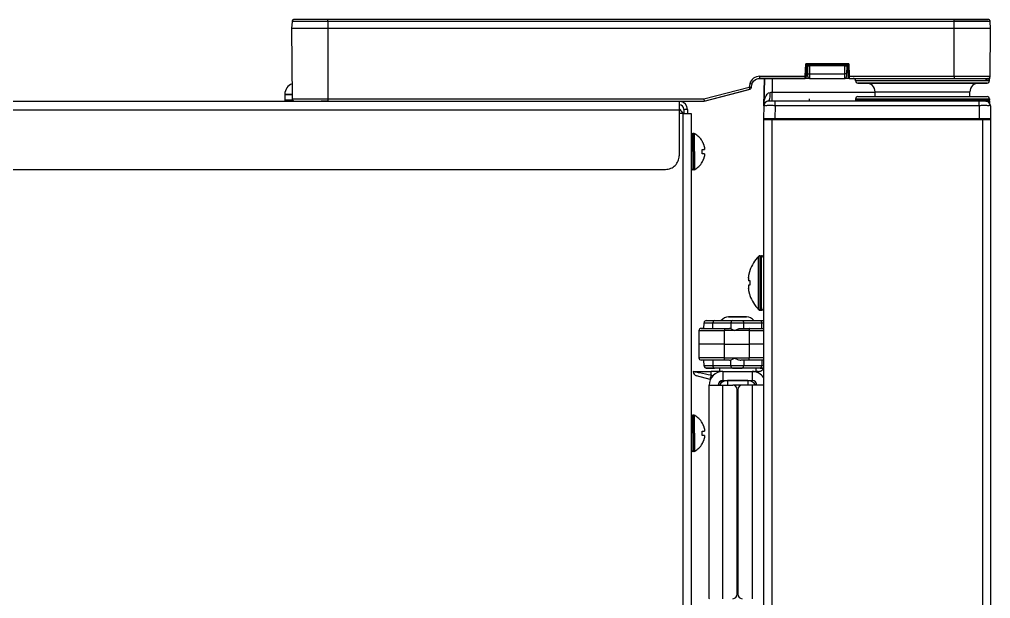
# Model space of a CAD drawing. Header units: millimetres. Extents: x 473 to 3963, y -1329 to 3488.
# Drawn here: x 3689.8 to 3903.8, y 1937 to 2064.5 of the extents above; entities that cross this region are included whole.
import ezdxf

# ---------------------------------------------------------------- set-up
doc = ezdxf.new("R2010")
doc.units = ezdxf.units.MM
doc.header["$LTSCALE"] = 392.37
doc.layers.get('0').update_dxf_attribs({"linetype": 'CONTINUOUS'})

msp = doc.modelspace()

# ---------------------------------------------------------------- linework, layer by layer
at = {"linetype": 'Continuous'}
for p, q in [((3749.89, 2063.99), (3749.81, 2062.47)), ((3752.74, 2063.99), (3749.89, 2063.99)), ((3752.01, 2064.47), (3750.39, 2064.47)), ((3752.01, 2064.47), (3750.39, 2064.47)), ((3752.06, 2064.47), (3752.01, 2064.47)), ((3752.06, 2064.47), (3752.01, 2064.47)), ((3753.18, 2064.47), (3752.06, 2064.47)), ((3753.18, 2064.47), (3752.06, 2064.47)), ((3752.87, 2063.99), (3752.74, 2063.99)), ((3757.81, 2063.99), (3752.87, 2063.99)), ((3753.24, 2064.47), (3753.18, 2064.47)), ((3753.24, 2064.47), (3753.18, 2064.47)), ((3757.66, 2064.47), (3753.24, 2064.47)), ((3757.66, 2064.47), (3753.24, 2064.47)), ((3757.81, 2064.47), (3757.66, 2064.47)), ((3757.81, 2064.47), (3757.66, 2064.47)), ((3895.81, 2064.47), (3757.81, 2064.47)), ((3757.81, 2063.99), (3757.81, 2064.47)), ((3757.81, 2063.99), (3757.81, 2062.47)), ((3895.81, 2063.99), (3757.81, 2063.99)), ((3895.96, 2064.47), (3895.81, 2064.47)), ((3895.81, 2064.47), (3895.96, 2064.47)), ((3895.81, 2063.99), (3895.81, 2064.47)), ((3895.81, 2062.47), (3895.81, 2063.99)), ((3903.73, 2063.99), (3895.81, 2063.99)), ((3900.38, 2064.47), (3895.96, 2064.47)), ((3895.96, 2064.47), (3900.38, 2064.47)), ((3900.44, 2064.47), (3900.38, 2064.47)), ((3900.38, 2064.47), (3900.44, 2064.47)), ((3901.56, 2064.47), (3900.44, 2064.47)), ((3900.44, 2064.47), (3901.56, 2064.47)), ((3901.61, 2064.47), (3901.56, 2064.47)), ((3901.56, 2064.47), (3901.61, 2064.47)), ((3903.23, 2064.47), (3901.61, 2064.47)), ((3901.61, 2064.47), (3903.23, 2064.47)), ((3903.81, 2062.47), (3903.73, 2063.99)), ((3749.81, 2062.47), (3749.95, 2046.96)), ((3757.81, 2062.47), (3749.81, 2062.47)), ((3895.81, 2062.47), (3757.81, 2062.47)), ((3757.81, 2062.47), (3757.81, 2046.96)), ((3895.81, 2051.96), (3895.81, 2062.47)), ((3903.81, 2062.47), (3895.81, 2062.47)), ((3903.72, 2051.96), (3903.81, 2062.47)), ((3862.97, 2051.96), (3863.07, 2054.71)), ((3872.55, 2054.71), (3863.07, 2054.71)), ((3863.22, 2051.95), (3863.31, 2054.47)), ((3872.31, 2054.47), (3863.31, 2054.47)), ((3863.51, 2054.22), (3863.51, 2054.47)), ((3863.51, 2054.22), (3863.96, 2054.22)), ((3863.54, 2052.46), (3863.51, 2054.22)), ((3863.54, 2052.46), (3863.51, 2054.22)), ((3871.66, 2054.22), (3863.96, 2054.22)), ((3863.99, 2052.47), (3863.96, 2054.22)), ((3871.66, 2054.22), (3871.63, 2052.47)), ((3871.66, 2054.22), (3872.11, 2054.22)), ((3872.11, 2054.22), (3872.08, 2052.46)), ((3872.11, 2054.22), (3872.08, 2052.46)), ((3872.11, 2054.22), (3872.11, 2054.47)), ((3872.31, 2054.47), (3872.4, 2051.95)), ((3872.55, 2054.71), (3872.65, 2051.96)), ((3863.54, 2052.46), (3863.99, 2052.47)), ((3863.55, 2051.91), (3863.54, 2052.46)), ((3864, 2051.47), (3863.99, 2052.47)), ((3863.99, 2052.47), (3871.63, 2052.47)), ((3871.63, 2052.47), (3871.62, 2051.47)), ((3872.08, 2052.46), (3871.63, 2052.47)), ((3872.08, 2052.46), (3872.07, 2051.91)), ((3850.76, 2050.31), (3850.61, 2049.57)), ((3851.13, 2049.64), (3851.22, 2050.08)), ((3851.22, 2050.08), (3851.25, 2050.21)), ((3851.25, 2050.24), (3851.31, 2050.43)), ((3851.25, 2050.21), (3851.25, 2050.21)), ((3851.39, 2050.57), (3851.59, 2050.88)), ((3851.87, 2051.1), (3852.04, 2051.23)), ((3852.99, 2051.96), (3862.97, 2051.96)), ((3852.99, 2051.47), (3852.99, 2051.96)), ((3852.99, 2051.47), (3862.96, 2051.47)), ((3862.96, 2051.47), (3852.99, 2051.47)), ((3853.86, 2045.48), (3853.97, 2051.47)), ((3853.97, 2051.47), (3853.86, 2045.48)), ((3855.72, 2051.47), (3855.66, 2048.43)), ((3862.96, 2051.47), (3862.97, 2051.96)), ((3864, 2051.47), (3862.96, 2051.47)), ((3863.21, 2051.71), (3863.22, 2051.95)), ((3864, 2051.47), (3871.62, 2051.47)), ((3872.66, 2051.47), (3871.62, 2051.47)), ((3872.4, 2051.95), (3872.41, 2051.71)), ((3872.65, 2051.96), (3895.81, 2051.96)), ((3872.65, 2051.96), (3872.66, 2051.47)), ((3872.66, 2051.47), (3895.81, 2051.47)), ((3902.75, 2050.97), (3874.06, 2050.97)), ((3876.39, 2050.47), (3874.56, 2050.47)), ((3874.56, 2050.47), (3876.39, 2050.47)), ((3901.23, 2050.47), (3876.39, 2050.47)), ((3876.39, 2050.47), (3901.23, 2050.47)), ((3895.81, 2051.96), (3903.72, 2051.96)), ((3895.81, 2051.96), (3895.81, 2051.47)), ((3895.81, 2051.47), (3903.22, 2051.47)), ((3895.81, 2051.47), (3903.22, 2051.47)), ((3903.06, 2050.47), (3901.23, 2050.47)), ((3901.23, 2050.47), (3903.06, 2050.47)), ((3903.56, 2050.97), (3902.75, 2050.97)), ((3903.56, 2050.97), (3903.56, 2051.43)), ((3903.56, 2050.97), (3903.56, 2051.43)), ((3748.31, 2048.01), (3748.31, 2047.97)), ((3748.31, 2048.01), (3748.41, 2048.01)), ((3748.31, 2047.97), (3748.33, 2046.71)), ((3748.31, 2047.97), (3748.41, 2047.97)), ((3748.41, 2048.01), (3749.94, 2048.01)), ((3748.41, 2047.97), (3749.94, 2047.97)), ((3840.66, 2046.96), (3850.61, 2049.57)), ((3840.72, 2046.47), (3850.73, 2049.09)), ((3840.72, 2046.47), (3850.06, 2048.91)), ((3850.06, 2048.91), (3850.73, 2049.09)), ((3851.1, 2049.47), (3851.13, 2049.64)), ((3851.1, 2049.47), (3851.1, 2049.47)), ((3855.66, 2048.43), (3878.39, 2048.43)), ((3855.66, 2046.47), (3855.66, 2048.43)), ((3878.41, 2047.47), (3878.39, 2048.5)), ((3878.41, 2047.47), (3878.39, 2048.5)), ((3878.39, 2048.5), (3899.23, 2048.5)), ((3899.21, 2047.47), (3899.23, 2048.5)), ((3899.21, 2047.47), (3899.23, 2048.5)), ((3182.81, 2046.47), (3750.45, 2046.47)), ((3182.81, 2046.47), (3750.45, 2046.47)), ((3750.03, 2046.71), (3748.33, 2046.71)), ((3749.95, 2046.96), (3752.33, 2046.96)), ((3750.45, 2046.47), (3756.35, 2046.47)), ((3750.45, 2046.47), (3756.35, 2046.47)), ((3752.33, 2046.96), (3757.81, 2046.96)), ((3756.35, 2046.47), (3757.81, 2046.47)), ((3757.81, 2046.47), (3756.35, 2046.47)), ((3757.81, 2046.96), (3840.66, 2046.96)), ((3757.81, 2046.96), (3757.81, 2046.47)), ((3757.81, 2046.47), (3835.21, 2046.47)), ((3757.81, 2046.47), (3835.21, 2046.47)), ((3835.21, 2046.47), (3835.78, 2046.47)), ((3835.21, 2046.47), (3835.78, 2046.47)), ((3835.21, 2046.47), (3835.21, 2045.68)), ((3835.21, 2045.68), (3835.21, 2045.67)), ((3835.21, 2045.67), (3835.21, 2044.82)), ((3835.78, 2046.47), (3839.74, 2046.47)), ((3835.78, 2046.47), (3839.74, 2046.47)), ((3839.74, 2046.47), (3840.72, 2046.47)), ((3839.74, 2046.47), (3840.72, 2046.47)), ((3840.66, 2046.96), (3840.72, 2046.47)), ((3856.36, 2046.47), (3854.86, 2046.47)), ((3854.86, 2046.47), (3854.86, 2046.47)), ((3901.26, 2046.47), (3856.36, 2046.47)), ((3901.26, 2046.47), (3856.36, 2046.47)), ((3856.36, 2045.48), (3856.36, 2046.47)), ((3857.31, 2046.57), (3857.38, 2046.57)), ((3857.38, 2046.57), (3857.49, 2046.57)), ((3857.49, 2046.57), (3858.17, 2046.57)), ((3858.17, 2046.57), (3858.38, 2046.57)), ((3858.38, 2046.57), (3861.31, 2046.57)), ((3861.31, 2046.57), (3861.41, 2046.57)), ((3861.41, 2046.57), (3861.89, 2046.57)), ((3861.89, 2046.57), (3862.11, 2046.57)), ((3862.11, 2046.57), (3863.4, 2046.57)), ((3863.4, 2046.57), (3863.81, 2046.57)), ((3863.81, 2046.97), (3863.81, 2046.57)), ((3863.81, 2046.57), (3864.22, 2046.57)), ((3864.22, 2046.57), (3864.53, 2046.57)), ((3864.53, 2046.57), (3864.62, 2046.57)), ((3864.62, 2046.57), (3864.93, 2046.57)), ((3864.93, 2046.57), (3865.25, 2046.57)), ((3865.25, 2046.57), (3865.29, 2046.57)), ((3865.29, 2046.57), (3865.31, 2046.57)), ((3865.31, 2046.57), (3865.73, 2046.57)), ((3865.73, 2046.57), (3865.92, 2046.57)), ((3865.92, 2046.57), (3866.02, 2046.57)), ((3866.02, 2046.57), (3866.07, 2046.57)), ((3866.07, 2046.57), (3866.21, 2046.57)), ((3866.21, 2046.57), (3866.51, 2046.57)), ((3866.51, 2046.57), (3869.09, 2046.57)), ((3869.09, 2046.57), (3869.33, 2046.57)), ((3869.33, 2046.57), (3869.54, 2046.57)), ((3869.54, 2046.57), (3870.04, 2046.57)), ((3870.04, 2046.57), (3870.31, 2046.57)), ((3874.06, 2046.97), (3874.06, 2046.67)), ((3874.06, 2046.97), (3874.06, 2046.67)), ((3874.06, 2046.97), (3903.56, 2046.97)), ((3874.06, 2046.67), (3903.56, 2046.67)), ((3874.56, 2047.47), (3876.57, 2047.47)), ((3876.57, 2047.47), (3889.96, 2047.47)), ((3889.96, 2047.47), (3901.05, 2047.47)), ((3901.05, 2047.47), (3903.06, 2047.47)), ((3902.76, 2046.47), (3901.26, 2046.47)), ((3901.26, 2045.48), (3901.26, 2046.47)), ((3902.76, 2046.47), (3903.4, 2046.47)), ((3903.4, 2046.47), (3903.51, 2046.47)), ((3903.51, 2046.47), (3903.61, 2046.47)), ((3903.56, 2046.67), (3903.56, 2046.97)), ((3903.56, 2046.97), (3903.56, 2046.67)), ((3903.62, 2045.97), (3903.61, 2046.47)), ((3182.81, 2044.57), (3835.21, 2044.57)), ((3835.21, 2044.82), (3835.21, 2044.57)), ((3835.21, 2044.57), (3835.21, 2034.5)), ((3836.01, 2043.77), (3835.21, 2043.77)), ((3836.01, 2043.77), (3836.21, 2043.77)), ((3836.01, 2043.77), (3836.01, 1400.77)), ((3836.21, 2044.67), (3836.21, 2043.77)), ((3837.01, 2044.67), (3836.21, 2044.67)), ((3836.21, 2043.77), (3836.97, 2043.77)), ((3836.97, 2043.77), (3837.01, 2043.77)), ((3837.01, 2044.67), (3837.01, 2043.77)), ((3837.01, 2043.77), (3837.81, 2043.77)), ((3837.81, 2043.77), (3837.81, 1570.07)), ((3853.86, 2045.48), (3853.81, 2042.67)), ((3856.36, 2045.48), (3856.31, 2042.67)), ((3901.26, 2045.48), (3856.36, 2045.48)), ((3901.26, 2045.48), (3901.31, 2042.67)), ((3903.76, 2045.48), (3903.81, 2042.67)), ((3853.81, 2042.67), (3853.81, 2042.47)), ((3853.81, 2042.67), (3856.31, 2042.67)), ((3853.81, 2042.47), (3854.13, 2042.47)), ((3853.81, 2042.47), (3853.81, 1493.47)), ((3854.13, 2042.47), (3854.97, 2042.47)), ((3854.97, 2042.47), (3855.01, 2042.47)), ((3855.01, 2042.47), (3855.61, 2042.47)), ((3855.61, 2042.47), (3902.01, 2042.47)), ((3855.61, 2042.47), (3855.61, 1493.47)), ((3856.31, 2042.67), (3856.31, 2042.47)), ((3856.31, 2042.67), (3901.31, 2042.67)), ((3901.31, 2042.67), (3903.81, 2042.67)), ((3901.31, 2042.67), (3901.31, 2042.47)), ((3902.01, 2042.47), (3902.61, 2042.47)), ((3902.01, 2042.47), (3902.01, 1493.47)), ((3902.61, 2042.47), (3902.65, 2042.47)), ((3902.65, 2042.47), (3903.49, 2042.47)), ((3903.49, 2042.47), (3903.81, 2042.47)), ((3903.81, 2042.67), (3903.81, 2042.47)), ((3903.81, 2042.47), (3903.81, 1493.47)), ((3838.41, 2039.37), (3838.21, 2039.37)), ((3838.21, 2035.37), (3838.21, 2039.37)), ((3838.41, 2035.37), (3838.41, 2039.37)), ((3838.61, 2035.37), (3838.61, 2039.31)), ((3840.25, 2037.67), (3840.29, 2037.67)), ((3838.21, 2035.37), (3838.21, 2031.37)), ((3838.41, 2035.37), (3838.41, 2031.37)), ((3838.61, 2035.37), (3838.61, 2031.42)), ((3840.25, 2035.87), (3840.81, 2035.87)), ((3835.21, 2034.5), (3835.21, 2034.46)), ((3840.81, 2034.87), (3840.25, 2034.87)), ((3840.29, 2033.07), (3840.25, 2033.07)), ((3185.81, 2031.47), (3832.21, 2031.47)), ((3838.41, 2031.37), (3838.21, 2031.37)), ((3852.66, 2006.47), (3852.66, 2012.31)), ((3853.02, 2012.47), (3853.31, 2012.47)), ((3853.02, 2006.47), (3853.02, 2012.47)), ((3853.31, 2006.47), (3853.31, 2012.47)), ((3850.77, 2009.22), (3850.79, 2009.22)), ((3850.47, 2006.97), (3850.79, 2006.97)), ((3850.79, 2005.97), (3850.47, 2005.97)), ((3852.66, 2000.62), (3852.66, 2006.47)), ((3853.02, 2000.47), (3853.02, 2006.47)), ((3853.31, 2000.47), (3853.31, 2006.47)), ((3850.79, 2003.72), (3850.77, 2003.72)), ((3846.07, 1998.97), (3846.06, 1998.97)), ((3846.06, 1998.97), (3846.08, 1998.97)), ((3848.06, 1998.97), (3846.07, 1998.97)), ((3846.08, 1998.97), (3848.06, 1998.97)), ((3848.06, 1998.97), (3850.04, 1998.97)), ((3850.03, 1998.97), (3848.06, 1998.97)), ((3850.06, 1998.97), (3850.03, 1998.97)), ((3850.04, 1998.97), (3850.06, 1998.97)), ((3853.02, 2000.47), (3853.31, 2000.47)), ((3840.65, 1996.47), (3840.06, 1996.47)), ((3840.06, 1996.47), (3842.63, 1996.47)), ((3840.65, 1996.47), (3840.67, 1997.7)), ((3840.67, 1997.7), (3842.64, 1997.7)), ((3841.17, 1998.19), (3841.22, 1998.19)), ((3841.21, 1998.19), (3842.32, 1998.19)), ((3841.22, 1998.19), (3842.32, 1998.19)), ((3842.32, 1998.19), (3842.33, 1998.19)), ((3842.32, 1998.19), (3842.33, 1998.19)), ((3842.33, 1998.19), (3842.35, 1998.19)), ((3842.33, 1998.19), (3842.35, 1998.19)), ((3842.35, 1998.19), (3843.01, 1998.19)), ((3842.35, 1998.19), (3843.01, 1998.19)), ((3842.63, 1996.47), (3842.64, 1997.7)), ((3842.63, 1996.47), (3845.29, 1996.47)), ((3842.64, 1997.7), (3846.61, 1997.7)), ((3843.01, 1998.19), (3846.97, 1998.19)), ((3845.29, 1996.47), (3846.25, 1996.47)), ((3846.61, 1997.7), (3846.59, 1996.4)), ((3846.61, 1997.7), (3849.41, 1997.7)), ((3846.97, 1998.19), (3849.05, 1998.19)), ((3846.97, 1998.19), (3849.05, 1998.19)), ((3848.8, 1996.47), (3850.76, 1996.47)), ((3849.05, 1998.19), (3853.01, 1998.19)), ((3849.05, 1998.19), (3853.01, 1998.19)), ((3849.41, 1997.7), (3853.38, 1997.7)), ((3849.43, 1996.47), (3849.41, 1997.7)), ((3850.76, 1996.47), (3853.81, 1996.47)), ((3853.01, 1998.19), (3853.67, 1998.19)), ((3853.01, 1998.19), (3853.67, 1998.19)), ((3853.38, 1997.7), (3853.81, 1997.7)), ((3853.39, 1996.47), (3853.38, 1997.7)), ((3853.67, 1998.19), (3853.69, 1998.19)), ((3853.67, 1998.19), (3853.7, 1998.19)), ((3853.69, 1998.19), (3853.7, 1998.19)), ((3853.7, 1998.19), (3853.81, 1998.19)), ((3853.7, 1998.19), (3853.81, 1998.19)), ((3839.56, 1995.97), (3839.51, 1992.97)), ((3839.56, 1995.97), (3839.51, 1992.97)), ((3839.56, 1995.97), (3845.14, 1995.97)), ((3845.14, 1995.97), (3845.09, 1992.97)), ((3850.61, 1995.97), (3845.14, 1995.97)), ((3850.61, 1995.97), (3850.6, 1992.97)), ((3850.61, 1995.97), (3853.81, 1995.97)), ((3839.51, 1992.97), (3839.56, 1989.96)), ((3839.51, 1992.97), (3839.56, 1989.96)), ((3845.09, 1992.97), (3839.51, 1992.97)), ((3845.09, 1992.97), (3850.6, 1992.97)), ((3845.09, 1992.97), (3845.14, 1989.96)), ((3850.6, 1992.97), (3850.61, 1989.96)), ((3853.81, 1992.97), (3850.6, 1992.97)), ((3845.14, 1989.96), (3839.56, 1989.96)), ((3842.63, 1989.47), (3840.06, 1989.47)), ((3840.67, 1988.23), (3840.65, 1989.47)), ((3842.64, 1988.23), (3840.67, 1988.23)), ((3845.29, 1989.47), (3842.63, 1989.47)), ((3842.63, 1989.47), (3842.64, 1988.23)), ((3846.61, 1988.23), (3842.64, 1988.23)), ((3845.14, 1989.96), (3850.61, 1989.96)), ((3846.25, 1989.47), (3845.29, 1989.47)), ((3846.25, 1989.47), (3845.29, 1989.47)), ((3846.61, 1988.23), (3846.59, 1989.53)), ((3849.41, 1988.23), (3846.61, 1988.23)), ((3850.76, 1989.47), (3848.8, 1989.47)), ((3850.76, 1989.47), (3848.8, 1989.47)), ((3849.43, 1989.47), (3849.41, 1988.23)), ((3853.38, 1988.23), (3849.41, 1988.23)), ((3853.81, 1989.96), (3850.61, 1989.96)), ((3853.81, 1989.47), (3850.76, 1989.47)), ((3853.39, 1989.47), (3853.38, 1988.23)), ((3853.81, 1988.23), (3853.38, 1988.23)), ((3838.31, 1986.97), (3838.26, 1986.97)), ((3838.31, 1986.97), (3842.26, 1986.97)), ((3842, 1985.22), (3839, 1986.02)), ((3841.22, 1987.74), (3841.17, 1987.74)), ((3841.21, 1987.74), (3842.32, 1987.74)), ((3842.32, 1987.74), (3841.22, 1987.74)), ((3844.06, 1986.97), (3842.26, 1986.97)), ((3842.26, 1986.14), (3842.26, 1986.97)), ((3842.64, 1986.03), (3842.26, 1986.14)), ((3842.33, 1987.74), (3842.32, 1987.74)), ((3842.32, 1987.74), (3842.33, 1987.74)), ((3842.35, 1987.74), (3842.33, 1987.74)), ((3842.33, 1987.74), (3842.35, 1987.74)), ((3843.01, 1987.74), (3842.35, 1987.74)), ((3842.35, 1987.74), (3843.01, 1987.74)), ((3846.97, 1987.74), (3843.01, 1987.74)), ((3844.06, 1987.74), (3844.06, 1986.97)), ((3844.81, 1986.97), (3844.06, 1986.97)), ((3844.81, 1986.97), (3844.81, 1984.97)), ((3844.81, 1986.97), (3851.31, 1986.97)), ((3849.05, 1987.74), (3846.97, 1987.74)), ((3846.97, 1987.74), (3849.05, 1987.74)), ((3853.01, 1987.74), (3849.05, 1987.74)), ((3851.31, 1986.97), (3852.06, 1986.97)), ((3851.31, 1986.97), (3851.31, 1984.97)), ((3852.06, 1987.74), (3852.06, 1986.97)), ((3852.59, 1986.97), (3852.06, 1986.97)), ((3853.01, 1987.74), (3853.67, 1987.74)), ((3853.67, 1987.74), (3853.01, 1987.74)), ((3853.67, 1987.74), (3853.7, 1987.74)), ((3853.69, 1987.74), (3853.67, 1987.74)), ((3853.7, 1987.74), (3853.69, 1987.74)), ((3853.7, 1987.74), (3853.81, 1987.74)), ((3853.81, 1987.74), (3853.7, 1987.74)), ((3841.81, 1983.97), (3843.81, 1983.97)), ((3841.81, 1937.03), (3841.81, 1983.97)), ((3841.81, 1937.03), (3841.81, 1983.97)), ((3842.08, 1985.2), (3842, 1985.22)), ((3843.81, 1983.97), (3844.81, 1983.97)), ((3844.85, 1984.72), (3844.16, 1984.72)), ((3844.81, 1984.97), (3845.81, 1984.97)), ((3844.81, 1983.97), (3847.01, 1983.97)), ((3844.81, 1936.97), (3844.81, 1983.97)), ((3845.81, 1984.97), (3845.81, 1983.97)), ((3845.81, 1984.97), (3850.31, 1984.97)), ((3850.31, 1984.97), (3845.81, 1984.97)), ((3849.11, 1983.97), (3847.01, 1983.97)), ((3849.11, 1983.97), (3847.01, 1983.97)), ((3851.31, 1983.97), (3849.11, 1983.97)), ((3850.31, 1984.97), (3850.31, 1983.97)), ((3850.31, 1984.97), (3851.31, 1984.97)), ((3852.31, 1983.97), (3851.31, 1983.97)), ((3851.31, 1983.97), (3851.31, 1936.97)), ((3853.81, 1983.97), (3852.31, 1983.97)), ((3848.01, 1982.97), (3848.11, 1982.97)), ((3848.01, 1937.97), (3848.01, 1982.97)), ((3848.11, 1982.97), (3848.11, 1937.97)), ((3838.41, 1977.37), (3838.21, 1977.37)), ((3838.21, 1973.37), (3838.21, 1977.37)), ((3838.41, 1973.37), (3838.41, 1977.37)), ((3838.61, 1973.37), (3838.61, 1977.31)), ((3840.25, 1975.67), (3840.29, 1975.67)), ((3838.21, 1973.37), (3838.21, 1969.37)), ((3838.41, 1973.37), (3838.41, 1969.37)), ((3838.61, 1973.37), (3838.61, 1969.42)), ((3840.25, 1973.87), (3840.81, 1973.87)), ((3840.81, 1972.87), (3840.25, 1972.87)), ((3840.29, 1971.07), (3840.25, 1971.07)), ((3838.41, 1969.37), (3838.21, 1969.37)), ((3848.11, 1938.47), (3848.01, 1938.47))]:
    msp.add_line(p, q, dxfattribs=at)
for points in [[(3851.1, 2049.47), (3851.13, 2049.64), (3851.22, 2050.08), (3851.25, 2050.21)], [(3851.25, 2050.21), (3851.31, 2050.43), (3851.58, 2050.87), (3852.03, 2051.23), (3852.62, 2051.43), (3852.99, 2051.47)]]:
    msp.add_lwpolyline(points, dxfattribs=at)
for centre, radius, start, end in [((3750.39, 2063.97), 0.5, 155.2498, 177), ((3750.39, 2063.97), 0.5, 155.2498, 177), ((3750.39, 2063.97), 0.5, 148.4971, 155.2498), ((3750.39, 2063.97), 0.5, 148.4971, 155.2498), ((3750.39, 2063.97), 0.5, 133.4996, 148.4971), ((3750.39, 2063.97), 0.5, 133.4995, 148.4971), ((3750.39, 2063.97), 0.5, 124.9692, 133.4996), ((3750.39, 2063.97), 0.5, 124.9692, 133.4995), ((3750.39, 2063.97), 0.5, 111.7493, 124.9692), ((3750.39, 2063.97), 0.5, 111.7493, 124.9692), ((3750.39, 2063.97), 0.5, 90, 111.7493), ((3750.39, 2063.97), 0.5, 90, 111.7493), ((3903.23, 2063.97), 0.5, 68.2507, 90), ((3903.23, 2063.97), 0.5, 68.2507, 90), ((3903.23, 2063.97), 0.5, 55.0482, 68.2507), ((3903.23, 2063.97), 0.5, 55.0482, 68.2507), ((3903.23, 2063.97), 0.5, 46.5004, 55.0482), ((3903.23, 2063.97), 0.5, 46.5005, 55.0482), ((3903.23, 2063.97), 0.5, 31.5546, 46.5004), ((3903.23, 2063.97), 0.5, 31.5546, 46.5005), ((3903.23, 2063.97), 0.5, 24.7502, 31.5546), ((3903.23, 2063.97), 0.5, 24.7502, 31.5546), ((3903.23, 2063.97), 0.5, 3, 24.7502), ((3903.23, 2063.97), 0.5, 3, 24.7502), ((3750.81, 2047.97), 2.5, 111.1406, 179), ((3862.96, 2051.72), 0.25, 270, 358), ((3864, 2051.92), 0.45, 181, 210.6665), ((3864, 2051.92), 0.45, 181.0008, 210.6672), ((3864, 2051.92), 0.45, 210.6665, 226.2615), ((3864, 2051.92), 0.45, 210.6672, 226.2621), ((3864, 2051.92), 0.45, 226.2615, 240.3332), ((3864, 2051.92), 0.45, 226.2621, 240.3336), ((3864, 2051.92), 0.45, 240.3332, 270), ((3864, 2051.92), 0.45, 240.3336, 270), ((3871.62, 2051.92), 0.45, 270, 299.6677), ((3871.62, 2051.92), 0.45, 269.9998, 299.6632), ((3871.62, 2051.92), 0.45, 299.6677, 313.5504), ((3871.62, 2051.92), 0.45, 299.6632, 313.5446), ((3871.62, 2051.92), 0.45, 313.5504, 329.3345), ((3871.62, 2051.92), 0.45, 313.5446, 329.3269), ((3871.62, 2051.92), 0.45, 329.3345, 359), ((3871.62, 2051.92), 0.45, 329.3269, 358.9914), ((3872.66, 2051.72), 0.25, 182, 270), ((3873.56, 2050.97), 0.5, 0, 90), ((3874.56, 2050.97), 0.5, 180, 270), ((3876.39, 2048.47), 2, 1, 90), ((3876.39, 2048.47), 2, 1, 90), ((3901.23, 2048.47), 2, 90, 179), ((3901.23, 2048.47), 2, 90, 179), ((3903.06, 2050.97), 0.5, 270, 360), ((3903.22, 2051.97), 0.5, 270, 359.5), ((3902.73, 2051.94), 0.977, 303.2173, 317.0959), ((3902.71, 2051.95), 0.995, 317.1056, 321.9903), ((3904.06, 2051.43), 0.5, 147.3024, 179.9855), ((3850.61, 2049.57), 0.5, 284.7359, 296.433), ((3853.94, 2135), 86.59, 270.8946, 271.1422), ((3748.58, 2046.72), 0.25, 181, 270), ((3750.45, 2046.97), 0.5, 180.5, 202.8752), ((3750.45, 2046.97), 0.5, 180.5, 202.8752), ((3750.45, 2046.97), 0.5, 202.8752, 210.3046), ((3750.45, 2046.97), 0.5, 202.8752, 210.3046), ((3750.45, 2046.97), 0.5, 210.3046, 225.2504), ((3750.45, 2046.97), 0.5, 210.3046, 225.2505), ((3750.45, 2046.97), 0.5, 225.2504, 234.1902), ((3750.45, 2046.97), 0.5, 225.2505, 234.1902), ((3750.45, 2046.97), 0.5, 234.1902, 247.6257), ((3750.45, 2046.97), 0.5, 234.1902, 247.6257), ((3750.45, 2046.97), 0.5, 247.6257, 270), ((3750.45, 2046.97), 0.5, 247.6257, 270), ((3835.21, 2044.67), 1, 0, 90), ((3835.21, 2044.67), 1.8, 0, 77.1391), ((3854.86, 2045.47), 1, 90, 179), ((3854.86, 2045.47), 1, 157.9332, 179), ((3854.86, 2045.47), 1, 156.1188, 157.9332), ((3854.86, 2045.47), 1, 135.2816, 156.1188), ((3854.86, 2045.47), 1, 134.1404, 135.2816), ((3854.86, 2045.47), 1, 112.485, 134.1404), ((3854.86, 2045.47), 1, 112.1687, 112.485), ((3854.86, 2045.47), 1, 89.9989, 112.1687), ((3874.56, 2046.97), 0.5, 90, 180), ((3874.56, 2046.67), 0.5, 180, 199.9712), ((3874.56, 2046.67), 0.5, 180, 200.0286), ((3874.56, 2046.67), 0.5, 199.9712, 202.4999), ((3874.56, 2046.67), 0.5, 200.0286, 204.7346), ((3902.76, 2045.47), 1, 1, 89.9972), ((3903.06, 2046.97), 0.5, 0, 90), ((3903.06, 2046.67), 0.5, 335.2654, 339.9714), ((3903.06, 2046.67), 0.5, 337.5001, 340.0288), ((3903.06, 2046.67), 0.5, 340.0288, 360), ((3903.06, 2046.67), 0.5, 339.9714, 360), ((3902.76, 2045.47), 1, 23.2503, 32.2194), ((3902.76, 2045.47), 1, 1, 23.2503), ((3854.01, 2042.67), 0.2, 179.0003, 239.654), ((3854.01, 2042.67), 0.2, 239.654, 269.9806), ((3903.61, 2042.67), 0.2, 270.0206, 300.3467), ((3903.61, 2042.67), 0.2, 270, 300.3333), ((3903.61, 2042.67), 0.2, 300.3333, 1), ((3903.61, 2042.67), 0.2, 300.3467, 316.8402), ((3903.61, 2042.67), 0.2, 316.8402, 330.675), ((3903.61, 2042.67), 0.2, 330.675, 0.9996), ((3838.21, 2038.97), 0.4, 90, 180), ((3838.41, 2038.97), 0.4, 59.6988, 90), ((3836.19, 2035.17), 4.8, 31.5974, 59.6988), ((3836.2, 2035.18), 4.75, 28.9687, 31.5341), ((3836.19, 2035.17), 4.8, 31.4579, 31.5974), ((3836.21, 2035.18), 4.75, 28.0074, 28.9684), ((3836.21, 2035.18), 4.75, 26.6813, 28.0074), ((3836.21, 2035.18), 4.74, 25.5402, 26.6812), ((3836.22, 2035.19), 4.74, 24.5722, 25.5402), ((3836.22, 2035.19), 4.73, 23.3175, 24.5722), ((3836.5, 2035.36), 3.79, 0.0089, 7.5987), ((3836.5, 2035.37), 3.79, 352.4013, 359.9911), ((3836.22, 2035.19), 4.73, 22.5474, 23.3174), ((3836.23, 2035.19), 4.72, 21.0025, 22.5476), ((3836.24, 2035.2), 4.72, 20.5181, 21.0023), ((3836.25, 2035.2), 4.7, 18.4656, 20.5187), ((3836.27, 2035.21), 4.68, 17.3773, 18.465), ((3836.28, 2035.21), 4.67, 16.3949, 17.3772), ((3836.31, 2035.22), 4.64, 14.3176, 16.3964), ((3838.82, 2036.11), 2.01, 5.1401, 7.2744), ((3838.84, 2036.11), 1.98, 4.2856, 5.1372), ((3838.84, 2036.12), 1.98, 354.7442, 355.3991), ((3838.82, 2036.12), 2.01, 352.7259, 354.7415), ((3838.85, 2036.11), 1.97, 3.0233, 4.286), ((3838.86, 2036.12), 1.96, 1.9964, 3.0228), ((3838.87, 2036.12), 1.95, 0.9261, 1.9964), ((3838.87, 2036.12), 1.95, 359.8006, 0.9258), ((3838.87, 2036.12), 1.95, 358.8459, 359.8005), ((3838.87, 2036.12), 1.96, 357.6234, 358.8455), ((3838.86, 2036.12), 1.96, 356.7841, 357.6235), ((3838.85, 2036.12), 1.97, 355.3984, 356.7833), ((3836.19, 2035.56), 4.8, 300.3012, 328.4026), ((3836.2, 2035.55), 4.75, 328.4659, 331.0313), ((3836.19, 2035.56), 4.8, 328.4026, 328.5421), ((3836.21, 2035.55), 4.75, 331.0316, 331.9926), ((3836.21, 2035.55), 4.75, 331.9926, 333.3187), ((3836.21, 2035.55), 4.74, 333.3188, 334.4598), ((3836.22, 2035.55), 4.74, 334.4598, 335.4278), ((3836.22, 2035.54), 4.73, 335.4278, 336.6825), ((3836.22, 2035.54), 4.73, 336.6826, 337.4526), ((3836.23, 2035.54), 4.72, 337.4524, 338.9975), ((3836.24, 2035.54), 4.72, 338.9977, 339.4819), ((3836.25, 2035.53), 4.7, 339.4813, 341.5344), ((3836.27, 2035.53), 4.68, 341.535, 342.6227), ((3836.28, 2035.52), 4.67, 342.6228, 343.6051), ((3836.31, 2035.51), 4.64, 343.6036, 345.6824), ((3838.82, 2034.61), 2.01, 5.2585, 7.2741), ((3838.84, 2034.61), 1.98, 4.6009, 5.2558), ((3838.84, 2034.62), 1.98, 354.8627, 355.7144), ((3838.82, 2034.62), 2.01, 352.7256, 354.8598), ((3838.85, 2034.61), 1.97, 3.2167, 4.6016), ((3838.86, 2034.62), 1.96, 2.3765, 3.2159), ((3838.87, 2034.62), 1.95, 1.1545, 2.3767), ((3838.87, 2034.62), 1.95, 0.1995, 1.1541), ((3838.87, 2034.62), 1.95, 359.0741, 0.1995), ((3838.87, 2034.62), 1.95, 358.0037, 359.0738), ((3838.86, 2034.62), 1.96, 356.9771, 358.0037), ((3838.85, 2034.62), 1.97, 355.714, 356.9766), ((3838.21, 2031.77), 0.4, 180, 270), ((3838.41, 2031.77), 0.4, 270, 300.3012), ((3858.76, 2006.47), 8.45, 136.2253, 160.9713), ((3853.02, 2011.97), 0.5, 90, 136.2253), ((3853.31, 2011.97), 0.5, 360, 90), ((3854.62, 2007.49), 4.18, 174.7355, 176.6115), ((3854.61, 2007.5), 4.17, 176.6121, 177.1615), ((3854.6, 2007.5), 4.17, 177.1614, 178.4005), ((3854.6, 2007.5), 4.16, 178.4006, 179.1789), ((3854.6, 2007.5), 4.16, 179.1789, 180.1748), ((3854.6, 2007.5), 4.16, 180.1748, 181.1777), ((3854.6, 2007.5), 4.16, 181.1777, 181.9587), ((3854.6, 2007.5), 4.17, 181.9588, 182.8229), ((3854.61, 2007.5), 4.17, 182.823, 183.7405), ((3854.64, 2007.49), 4.2, 172.7077, 174.735), ((3854.61, 2007.5), 4.18, 183.7406, 184.612), ((3854.63, 2007.5), 4.2, 184.6137, 187.2929), ((3858.76, 2006.47), 8.44, 167.9234, 169.3378), ((3858.76, 2006.47), 8.44, 167.3256, 167.9234), ((3858.76, 2006.47), 8.44, 166.3792, 167.3256), ((3858.76, 2006.47), 8.44, 165.5416, 166.3792), ((3858.76, 2006.47), 8.44, 164.7083, 165.5416), ((3858.76, 2006.47), 8.44, 163.5479, 164.7083), ((3858.76, 2006.47), 8.44, 162.9109, 163.5479), ((3858.76, 2006.47), 8.44, 160.9729, 162.9109), ((3854.61, 2005.43), 4.17, 176.2595, 177.177), ((3854.6, 2005.44), 4.17, 177.1771, 178.0412), ((3854.6, 2005.44), 4.16, 178.0413, 178.8223), ((3854.6, 2005.44), 4.16, 178.8223, 179.8252), ((3854.6, 2005.44), 4.16, 179.8252, 180.8211), ((3854.6, 2005.44), 4.16, 180.8211, 181.5994), ((3854.6, 2005.44), 4.17, 181.5995, 182.8386), ((3854.61, 2005.44), 4.17, 182.8385, 183.3879), ((3854.63, 2005.44), 4.19, 183.3916, 187.294), ((3854.63, 2005.43), 4.2, 172.7071, 175.3863), ((3854.61, 2005.43), 4.18, 175.388, 176.2594), ((3858.76, 2006.47), 7.99, 176.4122, 180), ((3858.76, 2006.47), 7.99, 180, 183.5878), ((3858.76, 2006.47), 8.44, 190.6622, 192.0766), ((3858.76, 2006.47), 8.44, 192.0766, 192.676), ((3858.76, 2006.47), 8.44, 192.676, 193.6208), ((3858.76, 2006.47), 8.44, 193.6208, 194.46), ((3858.76, 2006.47), 8.44, 194.46, 195.2917), ((3858.76, 2006.47), 8.44, 195.2917, 196.4525), ((3858.76, 2006.47), 8.44, 196.4525, 197.089), ((3858.76, 2006.47), 8.44, 197.089, 199.0271), ((3858.76, 2006.47), 8.45, 199.0287, 223.7747), ((3853.31, 2000.97), 0.5, 270, 0), ((3846.06, 1996.97), 2, 90, 142.1212), ((3850.06, 1996.97), 2, 37.8788, 90), ((3853.02, 2000.97), 0.5, 223.7747, 270), ((3840.06, 1995.97), 0.5, 90, 179), ((3840.06, 1995.97), 0.5, 90.0005, 179), ((3841.17, 1997.69), 0.5, 90, 179), ((3840.06, 1989.97), 0.5, 181, 270), ((3840.06, 1989.97), 0.5, 181, 269.9999), ((3841.17, 1988.24), 0.5, 181, 270), ((3839.26, 1986.98), 1, 181.0976, 181.5495), ((3839.26, 1986.98), 1, 181.0976, 181.5495), ((3839.26, 1986.98), 1, 181.5495, 255.1317), ((3839.26, 1986.98), 1, 181.5495, 255.1317), ((3844.81, 1983.97), 3, 90, 180), ((3851.31, 1983.97), 3, 33.5245, 90), ((3852.59, 1988.47), 1.5, 270, 284.2735), ((3852.59, 1988.47), 1.5, 284.2735, 284.8783), ((3852.59, 1988.47), 1.5, 284.8783, 298.7455), ((3852.59, 1988.47), 1.5, 298.7455, 299.1213), ((3852.59, 1988.47), 1.5, 299.1213, 313.3478), ((3852.59, 1988.47), 1.5, 313.661, 324.9406), ((3852.59, 1988.47), 1.5, 313.3478, 313.661), ((3844.81, 1983.97), 1, 90, 180), ((3845.81, 1982.97), 2, 90, 150), ((3847.01, 1982.97), 1, 0, 90), ((3849.11, 1982.97), 1, 90, 180), ((3850.31, 1982.97), 2, 30, 90), ((3851.31, 1983.97), 1, 0, 90), ((3838.21, 1976.97), 0.4, 90, 180), ((3838.41, 1976.97), 0.4, 59.6988, 90), ((3836.19, 1973.17), 4.8, 31.5974, 59.6988), ((3836.2, 1973.18), 4.75, 28.9687, 31.5341), ((3836.19, 1973.17), 4.8, 31.4579, 31.5974), ((3836.21, 1973.18), 4.75, 28.0074, 28.9684), ((3836.21, 1973.18), 4.75, 26.6813, 28.0074), ((3836.21, 1973.18), 4.74, 25.5402, 26.6812), ((3836.22, 1973.19), 4.74, 24.5722, 25.5402), ((3836.22, 1973.19), 4.73, 23.3175, 24.5722), ((3836.22, 1973.19), 4.73, 22.5474, 23.3174), ((3836.5, 1973.36), 3.79, 0.0089, 7.5987), ((3836.5, 1973.37), 3.79, 352.4013, 359.9911), ((3836.23, 1973.19), 4.72, 21.0025, 22.5476), ((3836.24, 1973.2), 4.72, 20.5181, 21.0023), ((3836.25, 1973.2), 4.7, 18.4656, 20.5187), ((3836.27, 1973.21), 4.68, 17.3773, 18.465), ((3836.28, 1973.21), 4.67, 16.3949, 17.3772), ((3836.31, 1973.22), 4.64, 14.3176, 16.3964), ((3838.82, 1974.11), 2.01, 5.1401, 7.2744), ((3838.84, 1974.11), 1.98, 4.2856, 5.1372), ((3838.84, 1974.12), 1.98, 354.7442, 355.3991), ((3838.82, 1974.12), 2.01, 352.7259, 354.7415), ((3838.85, 1974.11), 1.97, 3.0233, 4.286), ((3838.86, 1974.12), 1.96, 1.9964, 3.0228), ((3838.87, 1974.12), 1.95, 0.9261, 1.9964), ((3838.87, 1974.12), 1.95, 359.8006, 0.9258), ((3838.87, 1974.12), 1.95, 358.8459, 359.8005), ((3838.87, 1974.12), 1.96, 357.6234, 358.8455), ((3838.86, 1974.12), 1.96, 356.7841, 357.6235), ((3838.85, 1974.12), 1.97, 355.3984, 356.7833), ((3836.19, 1973.56), 4.8, 300.3012, 328.4026), ((3836.2, 1973.55), 4.75, 328.4659, 331.0313), ((3836.19, 1973.56), 4.8, 328.4026, 328.5421), ((3836.21, 1973.55), 4.75, 331.0316, 331.9926), ((3836.21, 1973.55), 4.75, 331.9926, 333.3187), ((3836.21, 1973.55), 4.74, 333.3188, 334.4598), ((3836.22, 1973.55), 4.74, 334.4598, 335.4278), ((3836.22, 1973.54), 4.73, 335.4278, 336.6825), ((3836.22, 1973.54), 4.73, 336.6826, 337.4526), ((3836.23, 1973.54), 4.72, 337.4524, 338.9975), ((3836.24, 1973.54), 4.72, 338.9977, 339.4819), ((3836.25, 1973.53), 4.7, 339.4813, 341.5344), ((3836.27, 1973.53), 4.68, 341.535, 342.6227), ((3836.28, 1973.52), 4.67, 342.6228, 343.6051), ((3836.31, 1973.51), 4.64, 343.6036, 345.6824), ((3838.82, 1972.61), 2.01, 5.2585, 7.2741), ((3838.84, 1972.61), 1.98, 4.6009, 5.2558), ((3838.84, 1972.62), 1.98, 354.8627, 355.7144), ((3838.82, 1972.62), 2.01, 352.7256, 354.8598), ((3838.85, 1972.61), 1.97, 3.2167, 4.6016), ((3838.86, 1972.62), 1.96, 2.3765, 3.2159), ((3838.87, 1972.62), 1.95, 1.1545, 2.3767), ((3838.87, 1972.62), 1.95, 0.1995, 1.1541), ((3838.87, 1972.62), 1.95, 359.0741, 0.1995), ((3838.87, 1972.62), 1.95, 358.0037, 359.0738), ((3838.86, 1972.62), 1.96, 356.9771, 358.0037), ((3838.85, 1972.62), 1.97, 355.714, 356.9766), ((3838.21, 1969.77), 0.4, 180, 270), ((3838.41, 1969.77), 0.4, 270, 300.3012), ((3847.01, 1937.97), 1, 270, 360), ((3849.11, 1937.97), 1, 180, 270)]:
    msp.add_arc(centre, radius, start, end, dxfattribs=at)
for centre, major_axis, start_param, end_param in [((3846.24, 1995.97), (0.697, 0.025), 1.011342, 1.520627), ((3846.24, 1989.97), (0.697, -0.025), -1.520627, -1.011342)]:
    msp.add_ellipse(centre, major_axis=major_axis, ratio=0.716882, start_param=start_param, end_param=end_param, dxfattribs=at)
for points, knots in [([(3863.31, 2054.47), (3863.3, 2054.47), (3863.22, 2054.56), (3863.14, 2054.64), (3863.07, 2054.71)], [0, 0, 0, 0, 0.107297, 1, 1, 1, 1]), ([(3872.55, 2054.71), (3872.52, 2054.69), (3872.44, 2054.6), (3872.36, 2054.52), (3872.31, 2054.47)], [0, 0, 0, 0, 0.331123, 1, 1, 1, 1]), ([(3852.99, 2051.96), (3852.5, 2051.96), (3851.48, 2051.68), (3850.85, 2050.79), (3850.76, 2050.31)], [0, 0, 0, 0, 0.502049, 1, 1, 1, 1]), ([(3862.97, 2051.96), (3863, 2051.96), (3863.07, 2051.96), (3863.13, 2051.96), (3863.2, 2051.95), (3863.17, 2051.96), (3863.16, 2051.96)], [0, 0, 0, 0, 0.356735, 0.811975, 0.875749, 1, 1, 1, 1]), ([(3872.65, 2051.96), (3872.62, 2051.96), (3872.55, 2051.96), (3872.49, 2051.96), (3872.42, 2051.95), (3872.45, 2051.96), (3872.46, 2051.96)], [0, 0, 0, 0, 0.356735, 0.811975, 0.875749, 1, 1, 1, 1]), ([(3903.22, 2051.47), (3903.1, 2051.47), (3902.84, 2051.35), (3902.75, 2051.09), (3902.75, 2050.97)], [0, 0, 0, 0, 0.489968, 1, 1, 1, 1]), ([(3903.26, 2051.12), (3903.23, 2051.1), (3903.07, 2051.01), (3902.89, 2050.97), (3902.75, 2050.97)], [0, 0, 0, 0, 0.222663, 1, 1, 1, 1]), ([(3903.56, 2051.43), (3903.56, 2051.42), (3903.53, 2051.39), (3903.51, 2051.36), (3903.5, 2051.34)], [0, 0, 0, 0, 0.266512, 1, 1, 1, 1]), ([(3851.1, 2049.47), (3851.09, 2049.46), (3851.02, 2049.5), (3850.94, 2049.5), (3850.78, 2049.53), (3850.67, 2049.55), (3850.61, 2049.57)], [0, 0, 0, 0, 0.076566, 0.29297, 0.618035, 1, 1, 1, 1]), ([(3850.61, 2049.57), (3850.62, 2049.51), (3850.65, 2049.4), (3850.68, 2049.23), (3850.73, 2049.17), (3850.72, 2049.08), (3850.73, 2049.09)], [0, 0, 0, 0, 0.383176, 0.70859, 0.924508, 1, 1, 1, 1]), ([(3853.86, 2045.48), (3853.87, 2046.06), (3853.98, 2047.11), (3854.73, 2048.41), (3855.29, 2048.42)], [0, 0, 0, 0, 0.506348, 1, 1, 1, 1]), ([(3854.86, 2046.47), (3854.94, 2046.47), (3855.09, 2046.69), (3855.23, 2047.32), (3855.29, 2047.96), (3855.29, 2048.42)], [0, 0, 0, 0, 0.106578, 0.322747, 1, 1, 1, 1]), ([(3835.21, 2044.82), (3835.28, 2044.74), (3835.56, 2044.4), (3835.81, 2044.04), (3836.01, 2043.77)], [0, 0, 0, 0, 0.235934, 1, 1, 1, 1]), ([(3856.36, 2045.48), (3856.04, 2045.49), (3855.58, 2045.49), (3854.99, 2045.49), (3854.62, 2045.49), (3854.32, 2045.48), (3854.07, 2045.5), (3853.96, 2045.47), (3853.86, 2045.5), (3853.86, 2045.48)], [0, 0, 0, 0, 0.382674, 0.555506, 0.707043, 0.831394, 0.923799, 0.980718, 1, 1, 1, 1]), ([(3903.76, 2045.48), (3903.76, 2045.5), (3903.66, 2045.47), (3903.55, 2045.5), (3903.3, 2045.48), (3903, 2045.49), (3902.63, 2045.49), (3902.04, 2045.49), (3901.58, 2045.49), (3901.26, 2045.48)], [0, 0, 0, 0, 0.019282, 0.076202, 0.168606, 0.292958, 0.444495, 0.617326, 1, 1, 1, 1]), ([(3832.21, 2031.47), (3832.6, 2031.47), (3833.39, 2031.62), (3834.39, 2032.29), (3835.05, 2033.28), (3835.21, 2034.07), (3835.21, 2034.46)], [0, 0, 0, 0, 0.250158, 0.500224, 0.750158, 1, 1, 1, 1]), ([(3843.01, 1998.19), (3842.91, 1998.19), (3842.7, 1998.05), (3842.64, 1997.82), (3842.64, 1997.7)], [0, 0, 0, 0, 0.445998, 1, 1, 1, 1]), ([(3845.29, 1996.47), (3845.27, 1996.47), (3845.21, 1996.42), (3845.16, 1996.25), (3845.14, 1996.09), (3845.14, 1995.97)], [0, 0, 0, 0, 0.127579, 0.345541, 1, 1, 1, 1]), ([(3846.97, 1998.19), (3846.88, 1998.19), (3846.66, 1998.05), (3846.61, 1997.82), (3846.61, 1997.7)], [0, 0, 0, 0, 0.445998, 1, 1, 1, 1]), ([(3847.38, 1996), (3847.49, 1996.06), (3847.74, 1996.12), (3848.07, 1996.3), (3848.43, 1996.42), (3848.68, 1996.47), (3848.8, 1996.47)], [0, 0, 0, 0, 0.249499, 0.504808, 0.758089, 1, 1, 1, 1]), ([(3849.05, 1998.19), (3849.14, 1998.19), (3849.36, 1998.05), (3849.41, 1997.82), (3849.41, 1997.7)], [0, 0, 0, 0, 0.445998, 1, 1, 1, 1]), ([(3850.76, 1996.47), (3850.73, 1996.47), (3850.68, 1996.42), (3850.62, 1996.25), (3850.61, 1996.09), (3850.61, 1995.97)], [0, 0, 0, 0, 0.127579, 0.345541, 1, 1, 1, 1]), ([(3853.01, 1998.19), (3853.11, 1998.19), (3853.32, 1998.05), (3853.38, 1997.82), (3853.38, 1997.7)], [0, 0, 0, 0, 0.445998, 1, 1, 1, 1]), ([(3846.59, 1996.4), (3846.65, 1996.38), (3846.92, 1996.25), (3847.17, 1996.11), (3847.38, 1996)], [0, 0, 0, 0, 0.220659, 1, 1, 1, 1]), ([(3843.01, 1987.74), (3842.91, 1987.74), (3842.7, 1987.88), (3842.64, 1988.11), (3842.64, 1988.23)], [0, 0, 0, 0, 0.445998, 1, 1, 1, 1]), ([(3845.29, 1989.47), (3845.27, 1989.47), (3845.21, 1989.51), (3845.16, 1989.68), (3845.14, 1989.84), (3845.14, 1989.96)], [0, 0, 0, 0, 0.127579, 0.345541, 1, 1, 1, 1]), ([(3846.59, 1989.53), (3846.65, 1989.55), (3846.92, 1989.68), (3847.17, 1989.83), (3847.38, 1989.93)], [0, 0, 0, 0, 0.220659, 1, 1, 1, 1]), ([(3846.97, 1987.74), (3846.88, 1987.74), (3846.66, 1987.88), (3846.61, 1988.11), (3846.61, 1988.23)], [0, 0, 0, 0, 0.445998, 1, 1, 1, 1]), ([(3847.38, 1989.93), (3847.49, 1989.87), (3847.74, 1989.82), (3848.07, 1989.63), (3848.43, 1989.51), (3848.68, 1989.47), (3848.8, 1989.47)], [0, 0, 0, 0, 0.249499, 0.504808, 0.758089, 1, 1, 1, 1]), ([(3849.05, 1987.74), (3849.14, 1987.74), (3849.36, 1987.88), (3849.41, 1988.11), (3849.41, 1988.23)], [0, 0, 0, 0, 0.445998, 1, 1, 1, 1]), ([(3850.76, 1989.47), (3850.73, 1989.47), (3850.68, 1989.51), (3850.62, 1989.68), (3850.61, 1989.84), (3850.61, 1989.96)], [0, 0, 0, 0, 0.127579, 0.345541, 1, 1, 1, 1]), ([(3853.01, 1987.74), (3853.11, 1987.74), (3853.32, 1987.88), (3853.38, 1988.11), (3853.38, 1988.23)], [0, 0, 0, 0, 0.445998, 1, 1, 1, 1]), ([(3842.26, 1986.14), (3841.4, 1986.31), (3840.24, 1986.54), (3838.93, 1986.82), (3838.47, 1986.92), (3838.31, 1986.97)], [0, 0, 0, 0, 0.651667, 0.879818, 1, 1, 1, 1]), ([(3842, 1985.22), (3842.01, 1985.22), (3842.01, 1985.26), (3842.03, 1985.29), (3842.05, 1985.38), (3842.09, 1985.49), (3842.12, 1985.63), (3842.18, 1985.85), (3842.23, 1986.02), (3842.26, 1986.14)], [0, 0, 0, 0, 0.019162, 0.075387, 0.166791, 0.29013, 0.440863, 0.613649, 1, 1, 1, 1]), ([(3841.81, 1937.03), (3841.81, 1937.01), (3841.84, 1936.96), (3841.89, 1936.97), (3841.91, 1936.97)], [0, 0, 0, 0, 0.401196, 1, 1, 1, 1])]:
    msp.add_open_spline(points, degree=3, knots=knots, dxfattribs=at)
for points in [[(3851.25, 2050.21), (3851.08, 2050.24), (3850.92, 2050.28), (3850.76, 2050.31)], [(3850.83, 2049.12), (3850.89, 2049.15), (3850.94, 2049.2), (3850.99, 2049.25)], [(3850.99, 2049.25), (3851.04, 2049.31), (3851.08, 2049.39), (3851.1, 2049.47)]]:
    msp.add_open_spline(points, degree=3, dxfattribs=at)

doc.saveas('drawing.dxf')
